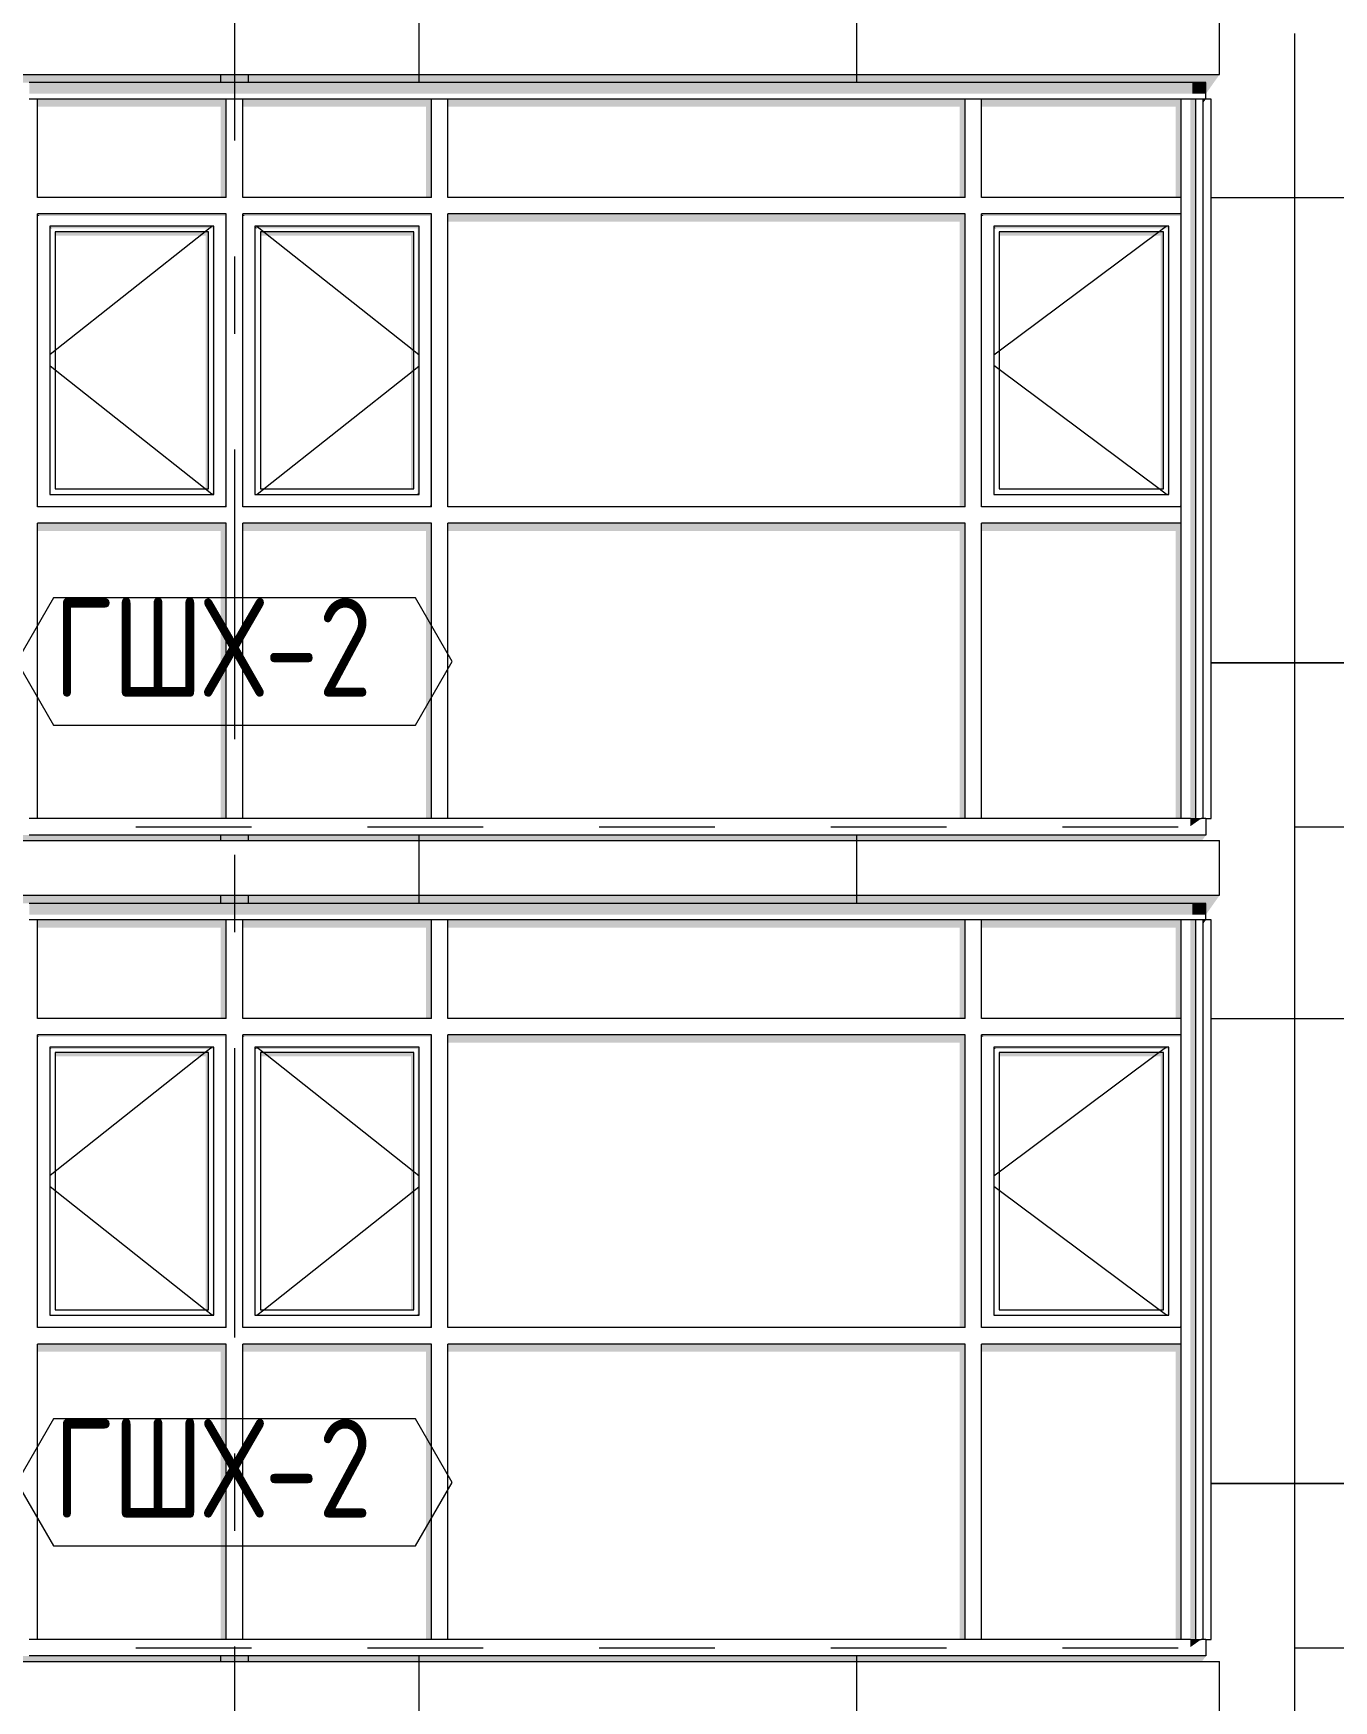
# Model space of a CAD drawing. Header units: millimetres. Extents: x 18162 to 7085488, y 72188 to 247925.
# Drawn here: x 4832705 to 4837456, y 106643 to 112737 of the extents above; entities that cross this region are included whole.
import ezdxf
from ezdxf.enums import TextEntityAlignment as Align

# ---------------------------------------------------------------- set-up
doc = ezdxf.new("R2010")
doc.units = ezdxf.units.MM
doc.header["$MEASUREMENT"] = 0
doc.linetypes.add('Dashed', pattern=[423.333333, 211.666667, -211.666667])
doc.linetypes.add('Double Dashed', pattern=[1093.611073, 529.166651, -211.666656, 141.111112, -211.666656])
for name, color, linetype in [('Finish - Wall', 7, 'Continuous'), ('Structural - Bearing', 7, 'Continuous'), ('Structural - Grid', 7, 'Continuous')]:
    doc.layers.add(name, color=color, linetype=linetype)
doc.styles.add('GENERATED_STYLE_3', font='', dxfattribs={"width": 0.8})
doc.styles.get('GENERATED_STYLE_3').set_extended_font_data('ISOCPEUR MON')
doc.dimstyles.new('GENERATED_STYLE__15', dxfattribs={"dimtxt": 440.00001, "dimasz": 228, "dimexe": 0.18, "dimexo": 150, "dimgap": 0, "dimtad": 1, "dimdec": 0, "dimzin": 0, "dimdsep": 46, "dimtxsty": 'GENERATED_STYLE_3', "dimblk": 'ARROWHEAD_2', "dimblk1": 'ARROWHEAD_2', "dimblk2": 'ARROWHEAD_2', "dimcen": 0.09, "dimclrd": 13, "dimclre": 13, "dimclrt": 13, "dimadec": 0, "dimazin": 0, "dimtfac": 1, "dimtdec": 4, "dimtmove": 0, "dimatfit": 3, "dimfxl": 1, "dimtolj": 1, "dimtzin": 0, "dimarcsym": 0})
pattern_1 = [(180, (4860813, 82836.7), (0, 1000), []), (90, (4860813, 82836.7), (1000, 0), [])]

# ---------------------------------------------------------------- blocks, each defined once
blk = doc.blocks.new('*X1810', base_point=(4860813, 82836.7))
at = {"layer": 'Structural - Bearing', "color": 8, "linetype": 'Continuous', "lineweight": 13}
for p, q in [((4837313, 106736.7), (4837313, 104436.7)), ((4838913, 106736.7), (4838913, 106136.7)), ((4834113, 106586.7), (4834113, 106556.7)), ((4835713, 106586.7), (4835713, 106556.7)), ((4837009, 106136.7), (4837313, 106136.7)), ((4837313, 106136.7), (4837639.5, 106136.7)), ((4839239.5, 106136.7), (4840013, 106136.7)), ((4840013, 106136.7), (4840289.5, 106136.7)), ((4837313, 104436.7), (4837009, 104436.7)), ((4837009, 104436.7), (4837313, 104436.7)), ((4837313, 104436.7), (4837639.5, 104436.7)), ((4837313, 104436.7), (4837313, 103836.7)), ((4837639.5, 104436.7), (4837313, 104436.7)), ((4838913, 104436.7), (4840013, 104436.7)), ((4838913, 104436.7), (4838913, 103836.7)), ((4840013, 104436.7), (4839239.5, 104436.7)), ((4840289.5, 104436.7), (4840013, 104436.7)), ((4840013, 104436.7), (4840289.5, 104436.7)), ((4837313, 103836.7), (4837313, 103736.7)), ((4838913, 103836.7), (4838913, 103736.7)), ((4834113, 103806.7), (4834113, 103786.7)), ((4835713, 103806.7), (4835713, 103786.7))]:
    blk.add_line(p, q, dxfattribs=at)
blk = doc.blocks.new('*X1819', base_point=(4860813, 82836.7))
at = {"layer": 'Structural - Bearing', "color": 8, "linetype": 'Continuous', "lineweight": 13}
for p, q in [((4837313, 109736.7), (4837313, 107436.7)), ((4838913, 109736.7), (4838913, 109136.7)), ((4834113, 109586.7), (4834113, 109556.7)), ((4835713, 109586.7), (4835713, 109556.7)), ((4837009, 109136.7), (4837313, 109136.7)), ((4837313, 109136.7), (4837639.5, 109136.7)), ((4839239.5, 109136.7), (4840013, 109136.7)), ((4840013, 109136.7), (4840289.5, 109136.7)), ((4837313, 107436.7), (4837009, 107436.7)), ((4837009, 107436.7), (4837313, 107436.7)), ((4837313, 107436.7), (4837639.5, 107436.7)), ((4837313, 107436.7), (4837313, 106836.7)), ((4837639.5, 107436.7), (4837313, 107436.7)), ((4838913, 107436.7), (4840013, 107436.7)), ((4838913, 107436.7), (4838913, 106836.7)), ((4840013, 107436.7), (4839239.5, 107436.7)), ((4840289.5, 107436.7), (4840013, 107436.7)), ((4840013, 107436.7), (4840289.5, 107436.7)), ((4837313, 106836.7), (4837313, 106736.7)), ((4838913, 106836.7), (4838913, 106736.7)), ((4834113, 106806.7), (4834113, 106786.7)), ((4835713, 106806.7), (4835713, 106786.7))]:
    blk.add_line(p, q, dxfattribs=at)
blk = doc.blocks.new('*X1827', base_point=(4860813, 82836.7))
at = {"layer": 'Structural - Bearing', "color": 7, "linetype": 'Continuous', "lineweight": 9}
for p, q in [((4830913, 106786.7), (4830913, 106586.7)), ((4832513, 106786.7), (4832513, 106586.7)), ((4834113, 106786.7), (4834113, 106586.7)), ((4835713, 106786.7), (4835713, 106586.7))]:
    blk.add_line(p, q, dxfattribs=at)
blk = doc.blocks.new('*X1866', base_point=(4860813, 82836.7))
at = {"layer": 'Structural - Bearing', "color": 8, "linetype": 'Continuous', "lineweight": 13}
for p, q in [((4837313, 112736.7), (4837313, 110436.7)), ((4838913, 112736.7), (4838913, 112136.7)), ((4834113, 112586.7), (4834113, 112556.7)), ((4835713, 112586.7), (4835713, 112556.7)), ((4837009, 112136.7), (4837313, 112136.7)), ((4837313, 112136.7), (4837639.5, 112136.7)), ((4839239.5, 112136.7), (4840013, 112136.7)), ((4840013, 112136.7), (4840289.5, 112136.7)), ((4837313, 110436.7), (4837009, 110436.7)), ((4837009, 110436.7), (4837313, 110436.7)), ((4837313, 110436.7), (4837639.5, 110436.7)), ((4837313, 110436.7), (4837313, 109836.7)), ((4837639.5, 110436.7), (4837313, 110436.7)), ((4838913, 110436.7), (4840013, 110436.7)), ((4838913, 110436.7), (4838913, 109836.7)), ((4840013, 110436.7), (4839239.5, 110436.7)), ((4840289.5, 110436.7), (4840013, 110436.7)), ((4840013, 110436.7), (4840289.5, 110436.7)), ((4834113, 109806.7), (4834113, 109786.7)), ((4835713, 109806.7), (4835713, 109786.7)), ((4837313, 109836.7), (4837313, 109736.7)), ((4838913, 109836.7), (4838913, 109736.7))]:
    blk.add_line(p, q, dxfattribs=at)
blk = doc.blocks.new('*X1871', base_point=(4860813, 82836.7))
at = {"layer": 'Structural - Bearing', "color": 7, "linetype": 'Continuous', "lineweight": 9}
for p, q in [((4830913, 109786.7), (4830913, 109586.7)), ((4832513, 109786.7), (4832513, 109586.7)), ((4834113, 109786.7), (4834113, 109586.7)), ((4835713, 109786.7), (4835713, 109586.7))]:
    blk.add_line(p, q, dxfattribs=at)
blk = doc.blocks.new('*X1882', base_point=(4860813, 82836.7))
at = {"layer": 'Structural - Bearing', "color": 7, "linetype": 'Continuous', "lineweight": 9}
for p, q in [((4830913, 112786.7), (4830913, 112586.7)), ((4832513, 112786.7), (4832513, 112586.7)), ((4834113, 112786.7), (4834113, 112586.7)), ((4835713, 112786.7), (4835713, 112586.7))]:
    blk.add_line(p, q, dxfattribs=at)
blk = doc.blocks.new('*D2094', base_point=(4860813, 82836.7))
at = {"color": 13, "linetype": 'Continuous', "lineweight": 13}
for p, q in [((4844580.9, 133286.7), (4844580.9, 133433.4)), ((4844805.9, 133286.7), (4829939.5, 133286.7)), ((4844580.9, 82736.7), (4844580.9, 133286.7))]:
    blk.add_line(p, q, dxfattribs=at)
at = {"color": 12, "linetype": 'Continuous', "lineweight": 35}
for p, q in [((4844730.9, 133200.1), (4844430.9, 133373.3)), ((4844430.9, 82823.3), (4844730.9, 82650.1))]:
    blk.add_line(p, q, dxfattribs=at)
at = {"color": 13, "lineweight": 13, "insert": (4844708.4, 107335.5), "char_height": 440, "attachment_point": 7, "rotation": 90, "style": 'GENERATED_STYLE_3'}
blk.add_mtext('\\A1;{\\pql;\\fISOCPEUR MON|b0|i0|c0|p0;\\W0.800000;50,550}', dxfattribs=at)
blk = doc.blocks.new('ARROWHEAD_2')
at = {"color": 0, "linetype": 'Continuous', "lineweight": 0}
for p, q in [((-0.378, -0.655), (0.378, 0.655)), ((0, 0), (-1, 0))]:
    blk.add_line(p, q, dxfattribs=at)
blk = doc.blocks.new('Label_103_3', base_point=(4833439.5, 107206.7))
at = {"color": 13, "linetype": 'Continuous', "lineweight": 13, "flags": 128}
blk.add_lwpolyline([(4832644.4, 107440.9), (4832778.5, 107208.7), (4834100.6, 107208.7), (4834234.7, 107440.9), (4834100.6, 107673.2), (4832778.5, 107673.2)], close=True, dxfattribs=at)
at = {"color": 13, "lineweight": 13, "insert": (4832778.5, 107672.5), "char_height": 360, "attachment_point": 1, "style": 'GENERATED_STYLE_3'}
blk.add_mtext('\\A1;{\\pql;\\pt0,253000;\\fISOCPEUR MON|b0|i0|c0|p0;\\W0.800000;ГШХ-2\\fISOCPEUR MON|b0|i0|c0|p0;\\W0.800000;\\A1{\\H.66x;\\S^  ;}\\fISOCPEUR MON|b0|i0|c0|p0;\\W0.800000;\\fISOCPEUR MON|b0|i0|c0|p0;\\W0.800000;\\A1{\\H.66x;\\S^  ;}\\fISOCPEUR MON|b0|i0|c0|p0;\\W0.800000; \\fISOCPEUR MON|b0|i0|c0|p0;\\W0.800000;\\fISOCPEUR MON|b0|i0|c0|p0;\\W0.800000;\\fISOCPEUR MON|b0|i0|c0|p0;\\W0.800000;\\fISOCPEUR MON|b0|i0|c0|p0;\\W0.800000;\\fISOCPEUR MON|b0|i0|c0|p0;\\W0.800000;\\fISOCPEUR MON|b0|i0|c0|p0;\\W0.800000;\\fISOCPEUR MON|b0|i0|c0|p0;\\W0.800000;\\fISOCPEUR MON|b0|i0|c0|p0;\\W0.800000;\\fISOCPEUR MON|b0|i0|c0|p0;\\W0.800000;\\fISOCPEUR MON|b0|i0|c0|p0;\\W0.800000;\\fISOCPEUR MON|b0|i0|c0|p0;\\W0.800000;\\fISOCPEUR MON|b0|i0|c0|p0;\\W0.800000;\\fISOCPEUR MON|b0|i0|c0|p0;\\W0.800000;\\fISOCPEUR MON|b0|i0|c0|p0;\\W0.800000;\\fISOCPEUR MON|b0|i0|c0|p0;\\W0.800000;\\fISOCPEUR MON|b0|i0|c0|p0;\\W0.800000;\\fISOCPEUR MON|b0|i0|c0|p0;\\W0.800000;\\fISOCPEUR MON|b0|i0|c0|p0;\\W0.800000;\\fISOCPEUR MON|b0|i0|c0|p0;\\W0.800000;\\fISOCPEUR MON|b0|i0|c0|p0;\\W0.800000;\\fISOCPEUR MON|b0|i0|c0|p0;\\W0.800000;\\fISOCPEUR MON|b0|i0|c0|p0;\\W0.800000;\\fISOCPEUR MON|b0|i0|c0|p0;\\W0.800000;\\fISOCPEUR MON|b0|i0|c0|p0;\\W0.800000;\\fISOCPEUR MON|b0|i0|c0|p0;\\W0.800000;\\fISOCPEUR MON|b0|i0|c0|p0;\\W0.800000;\\fISOCPEUR MON|b0|i0|c0|p0;\\W0.800000;\\fISOCPEUR MON|b0|i0|c0|p0;\\W0.800000;\\fISOCPEUR MON|b0|i0|c0|p0;\\W0.800000;\\fISOCPEUR MON|b0|i0|c0|p0;\\W0.800000;\\fISOCPEUR MON|b0|i0|c0|p0;\\W0.800000;\\fISOCPEUR MON|b0|i0|c0|p0;\\W0.800000;\\fISOCPEUR MON|b0|i0|c0|p0;\\W0.800000;\\fISOCPEUR MON|b0|i0|c0|p0;\\W0.800000;\\fISOCPEUR MON|b0|i0|c0|p0;\\W0.800000;\\fISOCPEUR MON|b0|i0|c0|p0;\\W0.800000;\\fISOCPEUR MON|b0|i0|c0|p0;\\W0.800000;\\fISOCPEUR MON|b0|i0|c0|p0;\\W0.800000;\\fISOCPEUR MON|b0|i0|c0|p0;\\W0.800000;\\fISOCPEUR MON|b0|i0|c0|p0;\\W0.800000;\\fISOCPEUR MON|b0|i0|c0|p0;\\W0.800000;\\fISOCPEUR MON|b0|i0|c0|p0;\\W0.800000;\\fISOCPEUR MON|b0|i0|c0|p0;\\W0.800000;}', dxfattribs=at)
blk = doc.blocks.new('Label_106_3', base_point=(4833439.5, 110206.7))
at = {"color": 13, "linetype": 'Continuous', "lineweight": 13, "flags": 128}
blk.add_lwpolyline([(4832644.4, 110440.9), (4832778.5, 110208.7), (4834100.6, 110208.7), (4834234.7, 110440.9), (4834100.6, 110673.2), (4832778.5, 110673.2)], close=True, dxfattribs=at)
at = {"color": 13, "lineweight": 13, "insert": (4832778.5, 110672.5), "char_height": 360, "attachment_point": 1, "style": 'GENERATED_STYLE_3'}
blk.add_mtext('\\A1;{\\pql;\\pt0,253000;\\fISOCPEUR MON|b0|i0|c0|p0;\\W0.800000;ГШХ-2\\fISOCPEUR MON|b0|i0|c0|p0;\\W0.800000;\\A1{\\H.66x;\\S^  ;}\\fISOCPEUR MON|b0|i0|c0|p0;\\W0.800000;\\fISOCPEUR MON|b0|i0|c0|p0;\\W0.800000;\\A1{\\H.66x;\\S^  ;}\\fISOCPEUR MON|b0|i0|c0|p0;\\W0.800000; \\fISOCPEUR MON|b0|i0|c0|p0;\\W0.800000;\\fISOCPEUR MON|b0|i0|c0|p0;\\W0.800000;\\fISOCPEUR MON|b0|i0|c0|p0;\\W0.800000;\\fISOCPEUR MON|b0|i0|c0|p0;\\W0.800000;\\fISOCPEUR MON|b0|i0|c0|p0;\\W0.800000;\\fISOCPEUR MON|b0|i0|c0|p0;\\W0.800000;\\fISOCPEUR MON|b0|i0|c0|p0;\\W0.800000;\\fISOCPEUR MON|b0|i0|c0|p0;\\W0.800000;\\fISOCPEUR MON|b0|i0|c0|p0;\\W0.800000;\\fISOCPEUR MON|b0|i0|c0|p0;\\W0.800000;\\fISOCPEUR MON|b0|i0|c0|p0;\\W0.800000;\\fISOCPEUR MON|b0|i0|c0|p0;\\W0.800000;\\fISOCPEUR MON|b0|i0|c0|p0;\\W0.800000;\\fISOCPEUR MON|b0|i0|c0|p0;\\W0.800000;\\fISOCPEUR MON|b0|i0|c0|p0;\\W0.800000;\\fISOCPEUR MON|b0|i0|c0|p0;\\W0.800000;\\fISOCPEUR MON|b0|i0|c0|p0;\\W0.800000;\\fISOCPEUR MON|b0|i0|c0|p0;\\W0.800000;\\fISOCPEUR MON|b0|i0|c0|p0;\\W0.800000;\\fISOCPEUR MON|b0|i0|c0|p0;\\W0.800000;\\fISOCPEUR MON|b0|i0|c0|p0;\\W0.800000;\\fISOCPEUR MON|b0|i0|c0|p0;\\W0.800000;\\fISOCPEUR MON|b0|i0|c0|p0;\\W0.800000;\\fISOCPEUR MON|b0|i0|c0|p0;\\W0.800000;\\fISOCPEUR MON|b0|i0|c0|p0;\\W0.800000;\\fISOCPEUR MON|b0|i0|c0|p0;\\W0.800000;\\fISOCPEUR MON|b0|i0|c0|p0;\\W0.800000;\\fISOCPEUR MON|b0|i0|c0|p0;\\W0.800000;\\fISOCPEUR MON|b0|i0|c0|p0;\\W0.800000;\\fISOCPEUR MON|b0|i0|c0|p0;\\W0.800000;\\fISOCPEUR MON|b0|i0|c0|p0;\\W0.800000;\\fISOCPEUR MON|b0|i0|c0|p0;\\W0.800000;\\fISOCPEUR MON|b0|i0|c0|p0;\\W0.800000;\\fISOCPEUR MON|b0|i0|c0|p0;\\W0.800000;\\fISOCPEUR MON|b0|i0|c0|p0;\\W0.800000;\\fISOCPEUR MON|b0|i0|c0|p0;\\W0.800000;\\fISOCPEUR MON|b0|i0|c0|p0;\\W0.800000;\\fISOCPEUR MON|b0|i0|c0|p0;\\W0.800000;\\fISOCPEUR MON|b0|i0|c0|p0;\\W0.800000;\\fISOCPEUR MON|b0|i0|c0|p0;\\W0.800000;\\fISOCPEUR MON|b0|i0|c0|p0;\\W0.800000;\\fISOCPEUR MON|b0|i0|c0|p0;\\W0.800000;\\fISOCPEUR MON|b0|i0|c0|p0;\\W0.800000;}', dxfattribs=at)
blk = doc.blocks.new('Standard grid marker[372]_3', base_point=(4833439.5, 142836.7))
at = {"layer": 'Structural - Grid', "color": 13, "linetype": 'Double Dashed', "lineweight": 13, "ltscale": 2}
blk.add_line((4833439.5, 141836.7), (4833439.5, 80336.7), dxfattribs=at)
at = {"layer": 'Structural - Grid', "color": 13, "lineweight": 13, "style": 'GENERATED_STYLE_3'}
blk.add_attdef('AC_MarkerText_1', text='', height=500, rotation=360, dxfattribs=at).set_placement((4833439.5, 78986.7), align=Align.TOP_CENTER)

msp = doc.modelspace()

# ---------------------------------------------------------------- hatches: boundary and pattern name
at = {"layer": 'Finish - Wall', "linetype": 'Continuous', "lineweight": 0}
for points in [[(4832689.5, 112556.7), (4832689.5, 112516), (4833439.5, 112516), (4833439.5, 112556.7)], [(4833439.5, 112556.7), (4833439.5, 112516), (4834189.5, 112516), (4834189.5, 112556.7)], [(4834189.5, 112556.7), (4834189.5, 112516), (4836139.5, 112516), (4836139.5, 112556.7)], [(4836939.5, 112556.7), (4836139.5, 112556.7), (4836139.5, 112516), (4836939.5, 112516)], [(4836989.5, 112556.7), (4836939.5, 112556.7), (4836939.5, 112516), (4836989.5, 112516)], [(4833409.5, 112496.7), (4832719.5, 112496.7), (4832719.5, 112468.4), (4833389.5, 112468.4), (4833389.5, 112136.7), (4833409.5, 112136.7)], [(4834159.5, 112496.7), (4833469.5, 112496.7), (4833469.5, 112468.4), (4834139.5, 112468.4), (4834139.5, 112136.7), (4834159.5, 112136.7)], [(4834219.5, 112496.7), (4834219.5, 112468.4), (4836089.5, 112468.4), (4836089.5, 112136.7), (4836109.5, 112136.7), (4836109.5, 112496.7)], [(4836169.5, 112468.4), (4836879.5, 112468.4), (4836879.5, 112136.7), (4836899.5, 112136.7), (4836899.5, 112496.7), (4836169.5, 112496.7)], [(4836952.4, 112496.7), (4836932.9, 112496.7), (4836932.9, 112106.7), (4836952.4, 112106.7)], [(4836979.5, 112496.7), (4836979.5, 112486), (4836980.7, 112484.3), (4836989.5, 112496.7)], [(4832726.6, 112069.6), (4832719.5, 112076.7), (4832719.5, 112069.6)], [(4832719.5, 112076.7), (4832726.6, 112069.6), (4833402.4, 112069.6), (4833409.5, 112076.7)], [(4833409.5, 112076.7), (4833402.4, 112069.6), (4833404.5, 112069.6), (4833404.5, 111011.7), (4833409.5, 111006.7)], [(4833476.6, 112069.6), (4833469.5, 112076.7), (4833469.5, 112069.6)], [(4833469.5, 112076.7), (4833476.6, 112069.6), (4834152.4, 112069.6), (4834159.5, 112076.7)], [(4834159.5, 112076.7), (4834152.4, 112069.6), (4834154.5, 112069.6), (4834154.5, 111011.7), (4834159.5, 111006.7)], [(4834219.5, 112076.7), (4834219.5, 112048.4), (4836089.5, 112048.4), (4836089.5, 111006.7), (4836109.5, 111006.7), (4836109.5, 112076.7)], [(4836176.6, 112069.6), (4836169.5, 112076.7), (4836169.5, 112069.6)], [(4836169.5, 112076.7), (4836176.6, 112069.6), (4836892.4, 112069.6), (4836899.5, 112076.7)], [(4836892.4, 112069.6), (4836894.5, 112069.6), (4836894.5, 111011.7), (4836899.5, 111006.7), (4836899.5, 112076.7)], [(4836952.4, 112106.7), (4836932.9, 112106.7), (4836932.9, 110976.7), (4836952.4, 110976.7)], [(4832764.5, 112031.7), (4832764.5, 112024.6), (4832771.6, 112024.6)], [(4832764.5, 112031.7), (4832771.6, 112024.6), (4833357.4, 112024.6), (4833364.5, 112031.7)], [(4832784.5, 112011.7), (4832784.5, 111997.5), (4833334.5, 111997.5), (4833334.5, 111071.7), (4833344.5, 111071.7), (4833344.5, 112011.7)], [(4833364.5, 112031.7), (4833357.4, 112024.6), (4833359.5, 112024.6), (4833359.5, 111056.7), (4833364.5, 111051.7)], [(4833514.5, 112031.7), (4833514.5, 112024.6), (4833521.6, 112024.6)], [(4834114.5, 112031.7), (4833514.5, 112031.7), (4833521.6, 112024.6), (4834107.4, 112024.6)], [(4834094.5, 112011.7), (4833534.5, 112011.7), (4833534.5, 111997.5), (4834084.5, 111997.5), (4834084.5, 111071.7), (4834094.5, 111071.7)], [(4834114.5, 112031.7), (4834107.4, 112024.6), (4834109.5, 112024.6), (4834109.5, 111056.7), (4834114.5, 111051.7)], [(4836214.5, 112031.7), (4836214.5, 112024.6), (4836221.6, 112024.6)], [(4836854.5, 112031.7), (4836214.5, 112031.7), (4836221.6, 112024.6), (4836847.4, 112024.6)], [(4836834.5, 112011.7), (4836234.5, 112011.7), (4836234.5, 111997.5), (4836824.5, 111997.5), (4836824.5, 111071.7), (4836834.5, 111071.7)], [(4836854.5, 112031.7), (4836847.4, 112024.6), (4836849.5, 112024.6), (4836849.5, 111056.7), (4836854.5, 111051.7)], [(4833359.5, 111051.7), (4833364.5, 111051.7), (4833359.5, 111056.7)], [(4834109.5, 111051.7), (4834114.5, 111051.7), (4834109.5, 111056.7)], [(4836849.5, 111051.7), (4836854.5, 111051.7), (4836849.5, 111056.7)], [(4833404.5, 111006.7), (4833409.5, 111006.7), (4833404.5, 111011.7)], [(4834154.5, 111011.7), (4834154.5, 111006.7), (4834159.5, 111006.7)], [(4836899.5, 111006.7), (4836894.5, 111011.7), (4836894.5, 111006.7)], [(4836952.4, 110976.7), (4836932.9, 110976.7), (4836932.9, 109866.7), (4836952.4, 109866.7)], [(4832719.5, 110946.7), (4832719.5, 110918.4), (4833389.5, 110918.4), (4833389.5, 109866.7), (4833409.5, 109866.7), (4833409.5, 110946.7)], [(4834159.5, 110946.7), (4833469.5, 110946.7), (4833469.5, 110918.4), (4834139.5, 110918.4), (4834139.5, 109866.7), (4834159.5, 109866.7)], [(4836109.5, 110946.7), (4834219.5, 110946.7), (4834219.5, 110918.4), (4836089.5, 110918.4), (4836089.5, 109866.7), (4836109.5, 109866.7)], [(4836169.5, 110946.7), (4836169.5, 110918.4), (4836879.5, 110918.4), (4836879.5, 109866.7), (4836899.5, 109866.7), (4836899.5, 110946.7)], [(4836932.9, 109866.7), (4836932.9, 109839.1), (4836939.5, 109843.8), (4836939.5, 109866.7)], [(4836971.9, 109866.7), (4836939.5, 109866.7), (4836939.5, 109843.8)], [(4833439.5, 109556.7), (4832689.5, 109556.7), (4832689.5, 109516), (4833439.5, 109516)], [(4833409.5, 109496.7), (4832719.5, 109496.7), (4832719.5, 109468.4), (4833389.5, 109468.4), (4833389.5, 109136.7), (4833409.5, 109136.7)], [(4834189.5, 109556.7), (4833439.5, 109556.7), (4833439.5, 109516), (4834189.5, 109516)], [(4834159.5, 109496.7), (4833469.5, 109496.7), (4833469.5, 109468.4), (4834139.5, 109468.4), (4834139.5, 109136.7), (4834159.5, 109136.7)], [(4834189.5, 109556.7), (4834189.5, 109516), (4836139.5, 109516), (4836139.5, 109556.7)], [(4836109.5, 109496.7), (4834219.5, 109496.7), (4834219.5, 109468.4), (4836089.5, 109468.4), (4836089.5, 109136.7), (4836109.5, 109136.7)], [(4836939.5, 109556.7), (4836139.5, 109556.7), (4836139.5, 109516), (4836939.5, 109516)], [(4836169.5, 109468.4), (4836879.5, 109468.4), (4836879.5, 109136.7), (4836899.5, 109136.7), (4836899.5, 109496.7), (4836169.5, 109496.7)], [(4836952.4, 109496.7), (4836932.9, 109496.7), (4836932.9, 109106.7), (4836952.4, 109106.7)], [(4836939.5, 109556.7), (4836939.5, 109516), (4836989.5, 109516), (4836989.5, 109556.7)], [(4836979.5, 109486), (4836980.7, 109484.3), (4836989.5, 109496.7), (4836979.5, 109496.7)], [(4832726.6, 109069.6), (4832719.5, 109076.7), (4832719.5, 109069.6)], [(4832719.5, 109076.7), (4832726.6, 109069.6), (4833402.4, 109069.6), (4833409.5, 109076.7)], [(4833409.5, 109076.7), (4833402.4, 109069.6), (4833404.5, 109069.6), (4833404.5, 108011.7), (4833409.5, 108006.7)], [(4833476.6, 109069.6), (4833469.5, 109076.7), (4833469.5, 109069.6)], [(4833469.5, 109076.7), (4833476.6, 109069.6), (4834152.4, 109069.6), (4834159.5, 109076.7)], [(4834159.5, 109076.7), (4834152.4, 109069.6), (4834154.5, 109069.6), (4834154.5, 108011.7), (4834159.5, 108006.7)], [(4836109.5, 109076.7), (4834219.5, 109076.7), (4834219.5, 109048.4), (4836089.5, 109048.4), (4836089.5, 108006.7), (4836109.5, 108006.7)], [(4836176.6, 109069.6), (4836169.5, 109076.7), (4836169.5, 109069.6)], [(4836169.5, 109076.7), (4836176.6, 109069.6), (4836892.4, 109069.6), (4836899.5, 109076.7)], [(4836892.4, 109069.6), (4836894.5, 109069.6), (4836894.5, 108011.7), (4836899.5, 108006.7), (4836899.5, 109076.7)], [(4836952.4, 109106.7), (4836932.9, 109106.7), (4836932.9, 107976.7), (4836952.4, 107976.7)], [(4832764.5, 109031.7), (4832764.5, 109024.6), (4832771.6, 109024.6)], [(4832764.5, 109031.7), (4832771.6, 109024.6), (4833357.4, 109024.6), (4833364.5, 109031.7)], [(4832784.5, 109011.7), (4832784.5, 108997.5), (4833334.5, 108997.5), (4833334.5, 108071.7), (4833344.5, 108071.7), (4833344.5, 109011.7)], [(4833364.5, 109031.7), (4833357.4, 109024.6), (4833359.5, 109024.6), (4833359.5, 108056.7), (4833364.5, 108051.7)], [(4833514.5, 109031.7), (4833514.5, 109024.6), (4833521.6, 109024.6)], [(4834114.5, 109031.7), (4833514.5, 109031.7), (4833521.6, 109024.6), (4834107.4, 109024.6)], [(4834094.5, 109011.7), (4833534.5, 109011.7), (4833534.5, 108997.5), (4834084.5, 108997.5), (4834084.5, 108071.7), (4834094.5, 108071.7)], [(4834114.5, 109031.7), (4834107.4, 109024.6), (4834109.5, 109024.6), (4834109.5, 108056.7), (4834114.5, 108051.7)], [(4836214.5, 109031.7), (4836214.5, 109024.6), (4836221.6, 109024.6)], [(4836854.5, 109031.7), (4836214.5, 109031.7), (4836221.6, 109024.6), (4836847.4, 109024.6)], [(4836834.5, 109011.7), (4836234.5, 109011.7), (4836234.5, 108997.5), (4836824.5, 108997.5), (4836824.5, 108071.7), (4836834.5, 108071.7)], [(4836854.5, 109031.7), (4836847.4, 109024.6), (4836849.5, 109024.6), (4836849.5, 108056.7), (4836854.5, 108051.7)], [(4833359.5, 108051.7), (4833364.5, 108051.7), (4833359.5, 108056.7)], [(4834109.5, 108051.7), (4834114.5, 108051.7), (4834109.5, 108056.7)], [(4836849.5, 108051.7), (4836854.5, 108051.7), (4836849.5, 108056.7)], [(4833404.5, 108006.7), (4833409.5, 108006.7), (4833404.5, 108011.7)], [(4834154.5, 108011.7), (4834154.5, 108006.7), (4834159.5, 108006.7)], [(4836899.5, 108006.7), (4836894.5, 108011.7), (4836894.5, 108006.7)], [(4836952.4, 107976.7), (4836932.9, 107976.7), (4836932.9, 106866.7), (4836952.4, 106866.7)], [(4832719.5, 107946.7), (4832719.5, 107918.4), (4833389.5, 107918.4), (4833389.5, 106866.7), (4833409.5, 106866.7), (4833409.5, 107946.7)], [(4833469.5, 107946.7), (4833469.5, 107918.4), (4834139.5, 107918.4), (4834139.5, 106866.7), (4834159.5, 106866.7), (4834159.5, 107946.7)], [(4836109.5, 107946.7), (4834219.5, 107946.7), (4834219.5, 107918.4), (4836089.5, 107918.4), (4836089.5, 106866.7), (4836109.5, 106866.7)], [(4836169.5, 107918.4), (4836879.5, 107918.4), (4836879.5, 106866.7), (4836899.5, 106866.7), (4836899.5, 107946.7), (4836169.5, 107946.7)], [(4836932.9, 106839.1), (4836939.5, 106843.8), (4836939.5, 106866.7), (4836932.9, 106866.7)], [(4836939.5, 106866.7), (4836939.5, 106843.8), (4836971.9, 106866.7)]]:
    msp.add_hatch(color=49, dxfattribs=at).paths.add_polyline_path(points)
at = {"layer": 'Structural - Bearing', "linetype": 'Continuous', "lineweight": 0}
for points in [[(4828489.5, 110677.5), (4828589.5, 110677.5), (4828589.5, 110658.2), (4828599.5, 110658.2), (4828599.5, 109736.7), (4829839.5, 109736.7), (4829839.5, 109786.7), (4833389.5, 109786.7), (4833389.5, 109806.7), (4829889.5, 109806.7), (4829889.5, 109866.7), (4829870, 109866.7), (4829870, 112496.7), (4829889.5, 112496.7), (4829889.5, 112556.7), (4833389.5, 112556.7), (4833389.5, 112586.7), (4829839.5, 112586.7), (4829839.5, 112736.7), (4828599.5, 112736.7), (4828599.5, 111042.3), (4828589.5, 111028.2), (4828589.5, 111018.9), (4828489.5, 110877.5)], [(4833389.5, 112556.7), (4833439.5, 112556.7), (4833489.5, 112556.7), (4833489.5, 112586.7), (4833389.5, 112586.7)], [(4837039.5, 112586.7), (4833489.5, 112586.7), (4833489.5, 112556.7), (4836989.5, 112556.7), (4836989.5, 112516)], [(4833439.5, 109806.7), (4833389.5, 109806.7), (4833389.5, 109786.7), (4833489.5, 109786.7), (4833489.5, 109806.7)], [(4833489.5, 109786.7), (4836975.4, 109786.7), (4836989.5, 109806.7), (4833489.5, 109806.7)], [(4828489.5, 107877.5), (4828489.5, 107677.5), (4828589.5, 107677.5), (4828589.5, 107658.2), (4828599.5, 107658.2), (4828599.5, 106736.7), (4829839.5, 106736.7), (4829839.5, 106786.7), (4833389.5, 106786.7), (4833389.5, 106806.7), (4829889.5, 106806.7), (4829889.5, 106866.7), (4829870, 106866.7), (4829870, 109496.7), (4829889.5, 109496.7), (4829889.5, 109556.7), (4833389.5, 109556.7), (4833389.5, 109586.7), (4829839.5, 109586.7), (4829839.5, 109736.7), (4828599.5, 109736.7), (4828599.5, 108042.3), (4828589.5, 108028.2), (4828589.5, 108018.9)], [(4833389.5, 109556.7), (4833439.5, 109556.7), (4833489.5, 109556.7), (4833489.5, 109586.7), (4833389.5, 109586.7)], [(4833489.5, 109586.7), (4833489.5, 109556.7), (4836989.5, 109556.7), (4836989.5, 109516), (4837039.5, 109586.7)], [(4833439.5, 106806.7), (4833389.5, 106806.7), (4833389.5, 106786.7), (4833489.5, 106786.7), (4833489.5, 106806.7)], [(4833489.5, 106806.7), (4833489.5, 106786.7), (4836975.4, 106786.7), (4836989.5, 106806.7)]]:
    msp.add_hatch(color=49, dxfattribs=at).paths.add_polyline_path(points)
at = {"layer": 'Structural - Bearing', "linetype": 'Continuous', "lineweight": 9}
h = msp.add_hatch(dxfattribs=at)
h.set_pattern_fill('Grid_100x100_0003', style=0, pattern_type=2)
h.set_pattern_definition(pattern_1)
h.paths.add_polyline_path([(4833389.5, 112556.7), (4833439.5, 112556.7), (4833489.5, 112556.7), (4833489.5, 112586.7), (4833389.5, 112586.7)])
h = msp.add_hatch(dxfattribs=at)
h.set_pattern_fill('Grid_100x100_0003', style=0, pattern_type=2)
h.set_pattern_definition([(180, (4860813, 82836.7), (0, 1000), []), (90, (4860813, 82836.7), (1000, 0), [])])
h.paths.add_polyline_path([(4833439.5, 109806.7), (4833389.5, 109806.7), (4833389.5, 109786.7), (4833489.5, 109786.7), (4833489.5, 109806.7)])
h = msp.add_hatch(dxfattribs=at)
h.set_pattern_fill('Grid_100x100_0003', style=0, pattern_type=2)
h.set_pattern_definition(pattern_1)
h.paths.add_polyline_path([(4833389.5, 109556.7), (4833439.5, 109556.7), (4833489.5, 109556.7), (4833489.5, 109586.7), (4833389.5, 109586.7)])
h = msp.add_hatch(dxfattribs=at)
h.set_pattern_fill('Grid_100x100_0003', style=0, pattern_type=2)
h.set_pattern_definition([(180, (4860813, 82836.7), (0, 1000), []), (90, (4860813, 82836.7), (1000, 0), [])])
h.paths.add_polyline_path([(4833439.5, 106806.7), (4833389.5, 106806.7), (4833389.5, 106786.7), (4833489.5, 106786.7), (4833489.5, 106806.7)])

# ---------------------------------------------------------------- linework, layer by layer
at = {"color": 8, "linetype": 'Dashed', "lineweight": 13, "ltscale": 2}
for p, q in [((4805138.5, 109836.7), (4846132, 109836.7)), ((4805138.5, 106836.7), (4846132, 106836.7))]:
    msp.add_line(p, q, dxfattribs=at)
at = {"layer": 'Finish - Wall', "color": 7, "linetype": 'Continuous', "lineweight": 9}
for p, q in [((4833439.5, 112556.7), (4832689.5, 112556.7)), ((4834189.5, 112556.7), (4833439.5, 112556.7)), ((4836139.5, 112556.7), (4834189.5, 112556.7)), ((4836939.5, 112556.7), (4836139.5, 112556.7)), ((4836989.5, 112556.7), (4836939.5, 112556.7)), ((4836989.5, 112496.7), (4836989.5, 112556.7)), ((4832719.5, 112496.7), (4832689.5, 112496.7)), ((4833409.5, 112496.7), (4832719.5, 112496.7)), ((4832719.5, 112136.7), (4832719.5, 112496.7)), ((4833439.5, 112496.7), (4833409.5, 112496.7)), ((4833409.5, 112136.7), (4833409.5, 112496.7)), ((4833469.5, 112496.7), (4833439.5, 112496.7)), ((4834159.5, 112496.7), (4833469.5, 112496.7)), ((4833469.5, 112136.7), (4833469.5, 112496.7)), ((4834189.5, 112496.7), (4834159.5, 112496.7)), ((4834159.5, 112136.7), (4834159.5, 112496.7)), ((4834219.5, 112496.7), (4834189.5, 112496.7)), ((4836109.5, 112496.7), (4834219.5, 112496.7)), ((4834219.5, 112136.7), (4834219.5, 112496.7)), ((4836139.5, 112496.7), (4836109.5, 112496.7)), ((4836109.5, 112136.7), (4836109.5, 112496.7)), ((4836169.5, 112496.7), (4836139.5, 112496.7)), ((4836899.5, 112496.7), (4836169.5, 112496.7)), ((4836169.5, 112136.7), (4836169.5, 112496.7)), ((4836899.5, 112136.7), (4836899.5, 112496.7)), ((4836932.9, 112496.7), (4836899.5, 112496.7)), ((4836952.4, 112496.7), (4836932.9, 112496.7)), ((4836971.9, 112496.7), (4836952.4, 112496.7)), ((4836952.4, 112106.7), (4836952.4, 112496.7)), ((4836979.5, 112496.7), (4836971.9, 112496.7)), ((4836979.5, 112106.7), (4836979.5, 112496.7)), ((4836989.5, 112496.7), (4836979.5, 112496.7)), ((4837009, 112496.7), (4836989.5, 112496.7)), ((4837009, 112106.7), (4837009, 112496.7)), ((4833409.5, 112136.7), (4832719.5, 112136.7)), ((4834159.5, 112136.7), (4833469.5, 112136.7)), ((4836109.5, 112136.7), (4834219.5, 112136.7)), ((4836899.5, 112136.7), (4836169.5, 112136.7)), ((4836899.5, 112106.7), (4836899.5, 112136.7)), ((4832719.5, 111006.7), (4832719.5, 112076.7)), ((4833409.5, 112076.7), (4832719.5, 112076.7)), ((4833409.5, 111006.7), (4833409.5, 112076.7)), ((4833469.5, 111006.7), (4833469.5, 112076.7)), ((4834159.5, 112076.7), (4833469.5, 112076.7)), ((4834159.5, 111006.7), (4834159.5, 112076.7)), ((4834219.5, 111006.7), (4834219.5, 112076.7)), ((4836109.5, 112076.7), (4834219.5, 112076.7)), ((4836109.5, 111006.7), (4836109.5, 112076.7)), ((4836169.5, 111006.7), (4836169.5, 112076.7)), ((4836899.5, 112076.7), (4836169.5, 112076.7)), ((4836899.5, 112076.7), (4836899.5, 112106.7)), ((4836899.5, 111006.7), (4836899.5, 112076.7)), ((4836952.4, 110976.7), (4836952.4, 112106.7)), ((4836979.5, 110976.7), (4836979.5, 112106.7)), ((4837009, 110976.7), (4837009, 112106.7)), ((4832764.5, 112031.7), (4832764.5, 111051.7)), ((4833364.5, 112031.7), (4832764.5, 112031.7)), ((4833344.5, 112011.7), (4832784.5, 112011.7)), ((4833332.7, 112011.7), (4832784.5, 111577.3)), ((4832784.5, 112011.7), (4832784.5, 111071.7)), ((4833358, 112031.7), (4833332.7, 112011.7)), ((4833344.5, 111071.7), (4833344.5, 112011.7)), ((4833364.5, 111051.7), (4833364.5, 112031.7)), ((4833514.5, 112031.7), (4833514.5, 111051.7)), ((4834114.5, 112031.7), (4833514.5, 112031.7)), ((4833521.1, 112031.7), (4833546.3, 112011.7)), ((4834094.5, 112011.7), (4833534.5, 112011.7)), ((4833534.5, 112011.7), (4833534.5, 111071.7)), ((4833546.3, 112011.7), (4834094.5, 111577.3)), ((4834094.5, 111071.7), (4834094.5, 112011.7)), ((4834114.5, 111051.7), (4834114.5, 112031.7)), ((4836214.5, 112031.7), (4836214.5, 111051.7)), ((4836854.5, 112031.7), (4836214.5, 112031.7)), ((4836834.5, 112011.7), (4836234.5, 112011.7)), ((4836819.2, 112011.7), (4836234.5, 111575.3)), ((4836234.5, 112011.7), (4836234.5, 111071.7)), ((4836846, 112031.7), (4836819.2, 112011.7)), ((4836834.5, 111071.7), (4836834.5, 112011.7)), ((4836854.5, 111051.7), (4836854.5, 112031.7)), ((4832784.5, 111577.3), (4832764.5, 111561.5)), ((4834094.5, 111577.3), (4834114.5, 111561.5)), ((4836234.5, 111575.3), (4836214.5, 111560.3)), ((4832784.5, 111506), (4832764.5, 111521.9)), ((4834094.5, 111506), (4834114.5, 111521.9)), ((4836234.5, 111508.1), (4836214.5, 111523)), ((4836819.2, 111071.7), (4836234.5, 111508.1)), ((4833332.7, 111071.7), (4832784.5, 111506)), ((4833546.3, 111071.7), (4834094.5, 111506)), ((4832764.5, 111051.7), (4833364.5, 111051.7)), ((4832784.5, 111071.7), (4833344.5, 111071.7)), ((4833358, 111051.7), (4833332.7, 111071.7)), ((4833514.5, 111051.7), (4834114.5, 111051.7)), ((4833521.1, 111051.7), (4833546.3, 111071.7)), ((4833534.5, 111071.7), (4834094.5, 111071.7)), ((4836214.5, 111051.7), (4836854.5, 111051.7)), ((4836234.5, 111071.7), (4836834.5, 111071.7)), ((4836846, 111051.7), (4836819.2, 111071.7)), ((4833409.5, 111006.7), (4832719.5, 111006.7)), ((4834159.5, 111006.7), (4833469.5, 111006.7)), ((4836109.5, 111006.7), (4834219.5, 111006.7)), ((4836899.5, 111006.7), (4836169.5, 111006.7)), ((4836899.5, 110976.7), (4836899.5, 111006.7)), ((4836899.5, 110946.7), (4836899.5, 110976.7)), ((4836952.4, 109866.7), (4836952.4, 110976.7)), ((4836979.5, 109866.7), (4836979.5, 110976.7)), ((4837009, 109866.7), (4837009, 110976.7)), ((4832719.5, 109866.7), (4832719.5, 110946.7)), ((4833409.5, 110946.7), (4832719.5, 110946.7)), ((4833409.5, 109866.7), (4833409.5, 110946.7)), ((4833469.5, 109866.7), (4833469.5, 110946.7)), ((4834159.5, 110946.7), (4833469.5, 110946.7)), ((4834159.5, 109866.7), (4834159.5, 110946.7)), ((4834219.5, 109866.7), (4834219.5, 110946.7)), ((4836109.5, 110946.7), (4834219.5, 110946.7)), ((4836109.5, 109866.7), (4836109.5, 110946.7)), ((4836169.5, 109866.7), (4836169.5, 110946.7)), ((4836899.5, 110946.7), (4836169.5, 110946.7)), ((4836899.5, 109866.7), (4836899.5, 110946.7)), ((4832719.5, 109866.7), (4832689.5, 109866.7)), ((4833409.5, 109866.7), (4832719.5, 109866.7)), ((4833439.5, 109866.7), (4833409.5, 109866.7)), ((4833469.5, 109866.7), (4833439.5, 109866.7)), ((4834159.5, 109866.7), (4833469.5, 109866.7)), ((4834189.5, 109866.7), (4834159.5, 109866.7)), ((4834219.5, 109866.7), (4834189.5, 109866.7)), ((4836109.5, 109866.7), (4834219.5, 109866.7)), ((4836139.5, 109866.7), (4836109.5, 109866.7)), ((4836169.5, 109866.7), (4836139.5, 109866.7)), ((4836899.5, 109866.7), (4836169.5, 109866.7)), ((4836932.9, 109866.7), (4836899.5, 109866.7)), ((4836932.9, 109866.7), (4836952.4, 109866.7)), ((4836952.4, 109866.7), (4836971.9, 109866.7)), ((4836979.5, 109866.7), (4836971.9, 109866.7)), ((4836989.5, 109866.7), (4836979.5, 109866.7)), ((4836989.5, 109866.7), (4837009, 109866.7)), ((4836989.5, 109866.7), (4836989.5, 109806.7)), ((4833439.5, 109806.7), (4832689.5, 109806.7)), ((4834189.5, 109806.7), (4833439.5, 109806.7)), ((4836139.5, 109806.7), (4834189.5, 109806.7)), ((4836939.5, 109806.7), (4836139.5, 109806.7)), ((4836989.5, 109806.7), (4836939.5, 109806.7)), ((4833439.5, 109556.7), (4832689.5, 109556.7)), ((4832719.5, 109496.7), (4832689.5, 109496.7)), ((4833409.5, 109496.7), (4832719.5, 109496.7)), ((4832719.5, 109136.7), (4832719.5, 109496.7)), ((4833439.5, 109496.7), (4833409.5, 109496.7)), ((4833409.5, 109136.7), (4833409.5, 109496.7)), ((4834189.5, 109556.7), (4833439.5, 109556.7)), ((4833469.5, 109496.7), (4833439.5, 109496.7)), ((4834159.5, 109496.7), (4833469.5, 109496.7)), ((4833469.5, 109136.7), (4833469.5, 109496.7)), ((4834189.5, 109496.7), (4834159.5, 109496.7)), ((4834159.5, 109136.7), (4834159.5, 109496.7)), ((4836139.5, 109556.7), (4834189.5, 109556.7)), ((4834219.5, 109496.7), (4834189.5, 109496.7)), ((4836109.5, 109496.7), (4834219.5, 109496.7)), ((4834219.5, 109136.7), (4834219.5, 109496.7)), ((4836139.5, 109496.7), (4836109.5, 109496.7)), ((4836109.5, 109136.7), (4836109.5, 109496.7)), ((4836939.5, 109556.7), (4836139.5, 109556.7)), ((4836169.5, 109496.7), (4836139.5, 109496.7)), ((4836899.5, 109496.7), (4836169.5, 109496.7)), ((4836169.5, 109136.7), (4836169.5, 109496.7)), ((4836899.5, 109136.7), (4836899.5, 109496.7)), ((4836932.9, 109496.7), (4836899.5, 109496.7)), ((4836952.4, 109496.7), (4836932.9, 109496.7)), ((4836989.5, 109556.7), (4836939.5, 109556.7)), ((4836971.9, 109496.7), (4836952.4, 109496.7)), ((4836952.4, 109106.7), (4836952.4, 109496.7)), ((4836979.5, 109496.7), (4836971.9, 109496.7)), ((4836979.5, 109106.7), (4836979.5, 109496.7)), ((4836989.5, 109496.7), (4836979.5, 109496.7)), ((4836989.5, 109496.7), (4836989.5, 109556.7)), ((4837009, 109496.7), (4836989.5, 109496.7)), ((4837009, 109106.7), (4837009, 109496.7)), ((4833409.5, 109136.7), (4832719.5, 109136.7)), ((4834159.5, 109136.7), (4833469.5, 109136.7)), ((4836109.5, 109136.7), (4834219.5, 109136.7)), ((4836899.5, 109136.7), (4836169.5, 109136.7)), ((4836899.5, 109106.7), (4836899.5, 109136.7)), ((4832719.5, 108006.7), (4832719.5, 109076.7)), ((4833409.5, 109076.7), (4832719.5, 109076.7)), ((4833409.5, 108006.7), (4833409.5, 109076.7)), ((4833469.5, 108006.7), (4833469.5, 109076.7)), ((4834159.5, 109076.7), (4833469.5, 109076.7)), ((4834159.5, 108006.7), (4834159.5, 109076.7)), ((4834219.5, 108006.7), (4834219.5, 109076.7)), ((4836109.5, 109076.7), (4834219.5, 109076.7)), ((4836109.5, 108006.7), (4836109.5, 109076.7)), ((4836169.5, 108006.7), (4836169.5, 109076.7)), ((4836899.5, 109076.7), (4836169.5, 109076.7)), ((4836899.5, 109076.7), (4836899.5, 109106.7)), ((4836899.5, 108006.7), (4836899.5, 109076.7)), ((4836952.4, 107976.7), (4836952.4, 109106.7)), ((4836979.5, 107976.7), (4836979.5, 109106.7)), ((4837009, 107976.7), (4837009, 109106.7)), ((4832764.5, 109031.7), (4832764.5, 108051.7)), ((4833364.5, 109031.7), (4832764.5, 109031.7)), ((4833344.5, 109011.7), (4832784.5, 109011.7)), ((4833332.7, 109011.7), (4832784.5, 108577.3)), ((4832784.5, 109011.7), (4832784.5, 108071.7)), ((4833358, 109031.7), (4833332.7, 109011.7)), ((4833344.5, 108071.7), (4833344.5, 109011.7)), ((4833364.5, 108051.7), (4833364.5, 109031.7)), ((4833514.5, 109031.7), (4833514.5, 108051.7)), ((4834114.5, 109031.7), (4833514.5, 109031.7)), ((4833521.1, 109031.7), (4833546.3, 109011.7)), ((4834094.5, 109011.7), (4833534.5, 109011.7)), ((4833534.5, 109011.7), (4833534.5, 108071.7)), ((4833546.3, 109011.7), (4834094.5, 108577.3)), ((4834094.5, 108071.7), (4834094.5, 109011.7)), ((4834114.5, 108051.7), (4834114.5, 109031.7)), ((4836214.5, 109031.7), (4836214.5, 108051.7)), ((4836854.5, 109031.7), (4836214.5, 109031.7)), ((4836834.5, 109011.7), (4836234.5, 109011.7)), ((4836819.2, 109011.7), (4836234.5, 108575.3)), ((4836234.5, 109011.7), (4836234.5, 108071.7)), ((4836846, 109031.7), (4836819.2, 109011.7)), ((4836834.5, 108071.7), (4836834.5, 109011.7)), ((4836854.5, 108051.7), (4836854.5, 109031.7)), ((4832784.5, 108577.3), (4832764.5, 108561.5)), ((4832784.5, 108506), (4832764.5, 108521.9)), ((4834094.5, 108577.3), (4834114.5, 108561.5)), ((4834094.5, 108506), (4834114.5, 108521.9)), ((4836234.5, 108575.3), (4836214.5, 108560.3)), ((4836234.5, 108508.1), (4836214.5, 108523)), ((4833332.7, 108071.7), (4832784.5, 108506)), ((4833546.3, 108071.7), (4834094.5, 108506)), ((4836819.2, 108071.7), (4836234.5, 108508.1)), ((4832764.5, 108051.7), (4833364.5, 108051.7)), ((4832784.5, 108071.7), (4833344.5, 108071.7)), ((4833358, 108051.7), (4833332.7, 108071.7)), ((4833514.5, 108051.7), (4834114.5, 108051.7)), ((4833521.1, 108051.7), (4833546.3, 108071.7)), ((4833534.5, 108071.7), (4834094.5, 108071.7)), ((4836214.5, 108051.7), (4836854.5, 108051.7)), ((4836234.5, 108071.7), (4836834.5, 108071.7)), ((4836846, 108051.7), (4836819.2, 108071.7)), ((4833409.5, 108006.7), (4832719.5, 108006.7)), ((4834159.5, 108006.7), (4833469.5, 108006.7)), ((4836109.5, 108006.7), (4834219.5, 108006.7)), ((4836899.5, 108006.7), (4836169.5, 108006.7)), ((4836899.5, 107976.7), (4836899.5, 108006.7)), ((4836899.5, 107946.7), (4836899.5, 107976.7)), ((4836952.4, 106866.7), (4836952.4, 107976.7)), ((4836979.5, 106866.7), (4836979.5, 107976.7)), ((4837009, 106866.7), (4837009, 107976.7)), ((4832719.5, 106866.7), (4832719.5, 107946.7)), ((4833409.5, 107946.7), (4832719.5, 107946.7)), ((4833409.5, 106866.7), (4833409.5, 107946.7)), ((4833469.5, 106866.7), (4833469.5, 107946.7)), ((4834159.5, 107946.7), (4833469.5, 107946.7)), ((4834159.5, 106866.7), (4834159.5, 107946.7)), ((4834219.5, 106866.7), (4834219.5, 107946.7)), ((4836109.5, 107946.7), (4834219.5, 107946.7)), ((4836109.5, 106866.7), (4836109.5, 107946.7)), ((4836169.5, 106866.7), (4836169.5, 107946.7)), ((4836899.5, 107946.7), (4836169.5, 107946.7)), ((4836899.5, 106866.7), (4836899.5, 107946.7)), ((4832719.5, 106866.7), (4832689.5, 106866.7)), ((4833409.5, 106866.7), (4832719.5, 106866.7)), ((4833439.5, 106866.7), (4833409.5, 106866.7)), ((4833469.5, 106866.7), (4833439.5, 106866.7)), ((4834159.5, 106866.7), (4833469.5, 106866.7)), ((4834189.5, 106866.7), (4834159.5, 106866.7)), ((4834219.5, 106866.7), (4834189.5, 106866.7)), ((4836109.5, 106866.7), (4834219.5, 106866.7)), ((4836139.5, 106866.7), (4836109.5, 106866.7)), ((4836169.5, 106866.7), (4836139.5, 106866.7)), ((4836899.5, 106866.7), (4836169.5, 106866.7)), ((4836932.9, 106866.7), (4836899.5, 106866.7)), ((4836932.9, 106866.7), (4836952.4, 106866.7)), ((4836952.4, 106866.7), (4836971.9, 106866.7)), ((4836979.5, 106866.7), (4836971.9, 106866.7)), ((4836989.5, 106866.7), (4836979.5, 106866.7)), ((4836989.5, 106866.7), (4837009, 106866.7)), ((4836989.5, 106866.7), (4836989.5, 106806.7)), ((4833439.5, 106806.7), (4832689.5, 106806.7)), ((4834189.5, 106806.7), (4833439.5, 106806.7)), ((4836139.5, 106806.7), (4834189.5, 106806.7)), ((4836939.5, 106806.7), (4836139.5, 106806.7)), ((4836989.5, 106806.7), (4836939.5, 106806.7))]:
    msp.add_line(p, q, dxfattribs=at)
at = {"layer": 'Structural - Bearing', "color": 7, "linetype": 'Continuous', "lineweight": 13}
for p, q in [((4837039.5, 112586.7), (4837039.5, 112786.7)), ((4829839.5, 112586.7), (4837039.5, 112586.7)), ((4833389.5, 112556.7), (4833389.5, 112586.7)), ((4833489.5, 112586.7), (4833489.5, 112556.7)), ((4833389.5, 109786.7), (4833389.5, 109806.7)), ((4833489.5, 109806.7), (4833489.5, 109786.7)), ((4829839.5, 109786.7), (4837039.5, 109786.7)), ((4837039.5, 109586.7), (4837039.5, 109786.7)), ((4829839.5, 109586.7), (4837039.5, 109586.7)), ((4833389.5, 109556.7), (4833389.5, 109586.7)), ((4833489.5, 109586.7), (4833489.5, 109556.7)), ((4829839.5, 106786.7), (4837039.5, 106786.7)), ((4833389.5, 106786.7), (4833389.5, 106806.7)), ((4833489.5, 106806.7), (4833489.5, 106786.7)), ((4837039.5, 106586.7), (4837039.5, 106786.7))]:
    msp.add_line(p, q, dxfattribs=at)

# ---------------------------------------------------------------- block references
at = {"color": 12, "linetype": 'Continuous', "lineweight": 13}
for name, p in [('Label_106_3', (4833439.5, 110206.7)), ('Label_103_3', (4833439.5, 107206.7))]:
    msp.add_blockref(name, p, dxfattribs=at)
at = {"layer": 'Structural - Bearing', "lineweight": 0}
for name in ['*X1882', '*X1866', '*X1871', '*X1819', '*X1827', '*X1810']:
    msp.add_blockref(name, (4860813, 82836.7), dxfattribs=at)
at = {"layer": 'Structural - Grid', "color": 13, "linetype": 'Continuous', "lineweight": 13}
msp.add_blockref('Standard grid marker[372]_3', (4833439.5, 142836.7), dxfattribs=at)

# ---------------------------------------------------------------- dimensions: what is measured, and where the dimension line sits
at = {"color": 13, "linetype": 'Continuous', "lineweight": 13}
dim = msp.add_linear_dim(base=(4844580.9, 133286.7), p1=(4840289.5, 82736.7), p2=(4829789.5, 133286.7), angle=90, dimstyle='GENERATED_STYLE__15', dxfattribs=at)
dim.commit()
dim.dimension.update_dxf_attribs({"geometry": '*D2094', "text_midpoint": (4844272.9, 108239.9), "dimtype": 160, "text_rotation": 90})

doc.saveas('drawing.dxf')
